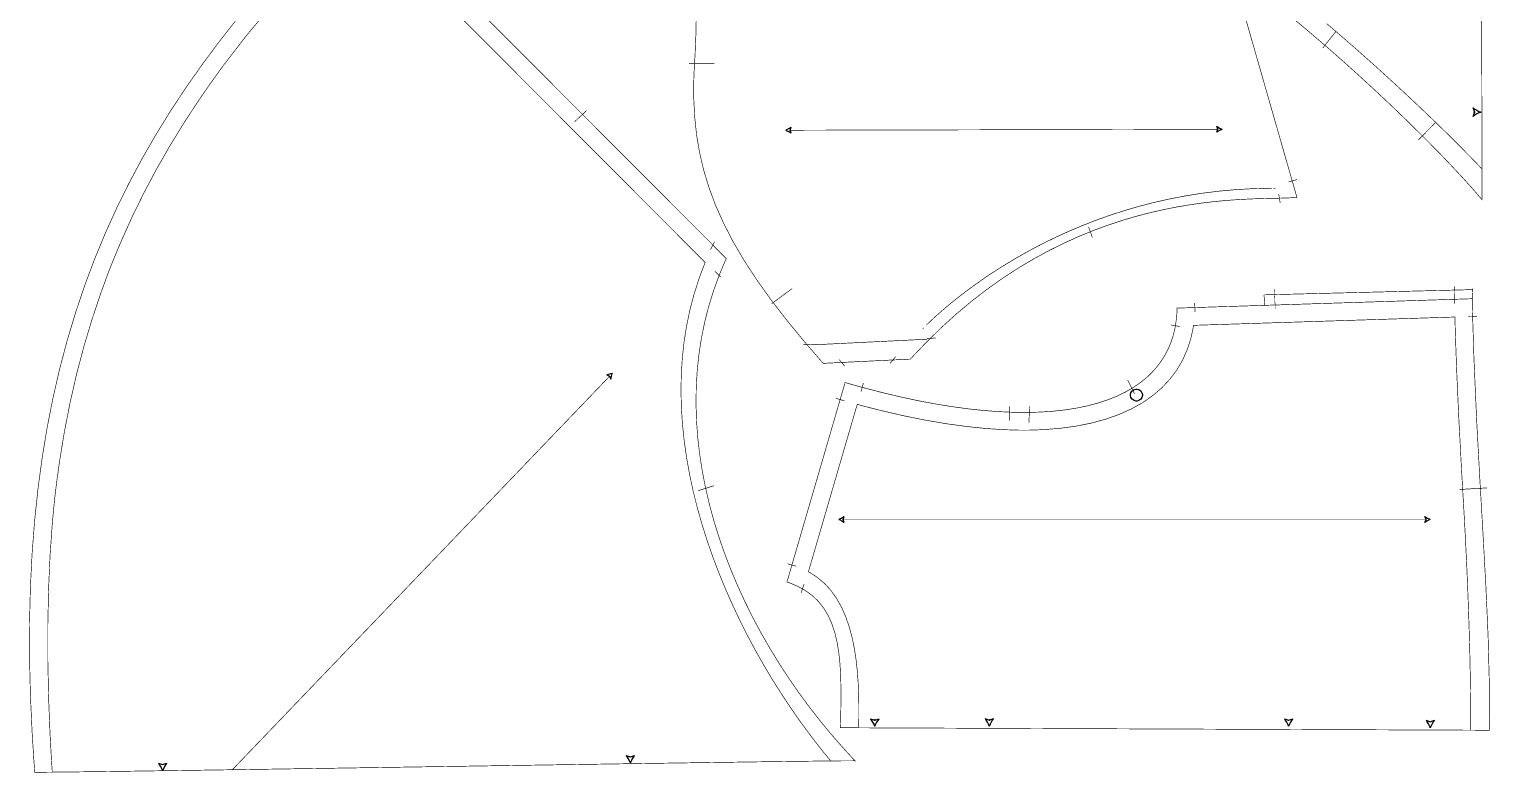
# Model space of a CAD drawing. Extents: x 0.2 to 32.9, y 0.2 to 46.5.
# Drawn here: x 0.33 to 32.78, y 0.25 to 16.76 of the extents above; entities that cross this region are included whole.
import ezdxf

# ---------------------------------------------------------------- set-up
doc = ezdxf.new("R2010")
doc.units = 0
doc.layers.get('0').update_dxf_attribs({"linetype": 'CONTINUOUS'})

msp = doc.modelspace()

# ---------------------------------------------------------------- linework, layer by layer
at = {"color": 250}
for points, const_width in [([(28.4113, 17.0007), (28.7883, 16.6864), (29.1664, 16.3622), (29.5429, 16.0311), (29.9149, 15.6961), (30.2796, 15.3599), (30.6343, 15.0253), (30.9764, 14.6954), (31.3029, 14.3731), (31.6113, 14.0611), (31.8986, 13.7625), (32.1622, 13.4801), (32.3993, 13.2168), (32.5561, 13.0365), (32.6072, 12.9754), (32.5674, 30.9583)], 0.013778), ([(7.62185, 19.8889), (15.8194, 11.6695), (15.78, 11.584), (15.6707, 11.3235), (15.5414, 10.973), (15.4311, 10.6187), (15.3396, 10.2608), (15.2661, 9.89985), (15.2104, 9.53614), (15.1722, 9.17019), (15.151, 8.8024), (15.1463, 8.43321), (15.1578, 8.06299), (15.185, 7.69217), (15.2276, 7.32118), (15.2853, 6.95047), (15.3574, 6.5804), (15.4437, 6.21143), (15.5436, 5.84403), (15.6571, 5.47851), (15.7833, 5.11535), (15.9221, 4.75499), (16.0731, 4.39785), (16.2356, 4.04428), (16.4094, 3.69472), (16.5943, 3.34967), (16.7896, 3.0095), (16.995, 2.67458), (17.21, 2.34538), (17.4343, 2.02235), (17.6674, 1.70589), (17.909, 1.39638), (18.1588, 1.09424), (18.416, 0.799968), (18.6133, 0.584472), (18.6806, 0.513889), (18.6689, 0.519694), (18.6235, 0.515571), (18.4671, 0.515354), (18.2179, 0.51351), (17.8828, 0.509983), (17.4681, 0.505046), (16.9807, 0.498753), (16.4269, 0.491265), (15.8137, 0.482639), (15.1476, 0.47309), (14.4351, 0.462619), (13.683, 0.451497), (12.8978, 0.439671), (12.0862, 0.427408), (11.2548, 0.414768), (10.4102, 0.40191), (9.55903, 0.388889), (8.70796, 0.375922), (7.86356, 0.36301), (7.03256, 0.350424), (6.22151, 0.338108), (5.43701, 0.326335), (4.68576, 0.315158), (3.97439, 0.304742), (3.30946, 0.295139), (2.6976, 0.286567), (2.14551, 0.279025), (1.65978, 0.272786), (1.24702, 0.267796), (0.913846, 0.264324), (0.666938, 0.262424), (0.512858, 0.262261), (0.465278, 0.256944), (0.458333, 0.263889), (0.441624, 0.479764), (0.400282, 1.12804), (0.361654, 1.96821), (0.342176, 2.78532), (0.341851, 3.58008), (0.360514, 4.35325), (0.398004, 5.10563), (0.454318, 5.83794), (0.529243, 6.551), (0.622667, 7.24561), (0.734538, 7.92247), (0.864692, 8.58236), (1.01307, 9.22607), (1.17947, 9.85439), (1.36388, 10.468), (1.56608, 11.0679), (1.78603, 11.6545), (2.0236, 12.2289), (2.27865, 12.7917), (2.55106, 13.3438), (2.84076, 13.8857), (3.14762, 14.4185), (3.47146, 14.9428), (3.81228, 15.4593), (4.16986, 15.969), (4.54417, 16.4725), (4.935, 16.9706)], 0.013778), ([(7.61882, 19.3344), (15.351, 11.5817), (15.3157, 11.4973), (15.2193, 11.24), (15.1071, 10.8931), (15.0137, 10.5416), (14.9389, 10.1858), (14.8818, 9.82622), (14.8421, 9.46349), (14.8192, 9.09804), (14.8124, 8.73036), (14.8214, 8.36094), (14.8456, 7.99024), (14.8843, 7.61882), (14.9372, 7.24707), (15.0038, 6.87554), (15.0833, 6.50478), (15.1754, 6.13519), (15.2796, 5.76731), (15.395, 5.40158), (15.5214, 5.03857), (15.6582, 4.67871), (15.8049, 4.32254), (15.9608, 3.97049), (16.1256, 3.6231), (16.2986, 3.28082), (16.4793, 2.94417), (16.6672, 2.61367), (16.8618, 2.28976), (17.0624, 1.97299), (17.2686, 1.66379), (17.48, 1.36263), (17.6957, 1.0701), (17.9156, 0.786621), (18.0822, 0.580513), (18.1389, 0.512696)], 0.013778), ([(27.1813, 17.6042), (28.4938, 13.0301), (28.4722, 13.0273), (28.4075, 13.0219), (28.3024, 13.0163), (28.179, 13.0125), (28.0385, 13.0094), (27.881, 13.0062), (27.7076, 13.0019), (27.519, 12.9956), (27.3157, 12.9863), (27.0986, 12.9731), (26.8683, 12.9551), (26.6256, 12.9313), (26.371, 12.9008), (26.1054, 12.8626), (25.8296, 12.8158), (25.5442, 12.7596), (25.2499, 12.6928), (24.9474, 12.6146), (24.6374, 12.5242), (24.3206, 12.4204), (23.9978, 12.3025), (23.6696, 12.1693), (23.3368, 12.0201), (23, 11.8538), (22.6601, 11.6697), (22.3178, 11.4666), (21.9736, 11.2437), (21.6283, 10.9999), (21.2826, 10.7345), (20.9374, 10.4465), (20.5932, 10.1348), (20.2507, 9.79861), (19.9939, 9.52903), (19.9108, 9.43696), (17.9735, 9.34272), (17.8636, 9.46593), (17.5404, 9.84088), (17.149, 10.3172), (16.7976, 10.7742), (16.4844, 11.2142), (16.2078, 11.6396), (15.9662, 12.0528), (15.7579, 12.4562), (15.5814, 12.8522), (15.435, 13.2432), (15.3171, 13.6316), (15.226, 14.0199), (15.16, 14.4103), (15.1175, 14.8051), (15.0971, 15.2071), (15.0969, 15.6185), (15.1087, 15.936), (15.1156, 16.0417), (15.1247, 16.1872), (15.1431, 16.6249), (15.1553, 17.2128)], 0.013778), ([(0.847222, 0.263726), (0.833225, 0.467014), (0.79899, 1.07742), (0.76606, 1.89762), (0.748969, 2.71625), (0.748264, 3.52528), (0.764486, 4.31668), (0.798122, 5.08236), (0.849826, 5.81424), (0.899522, 6.33214), (0.920139, 6.50424), (0.940267, 6.67279), (1.01036, 7.17719), (1.11833, 7.83442), (1.24419, 8.47711), (1.38835, 9.10628), (1.55094, 9.7231), (1.73226, 10.3286), (1.93261, 10.9239), (2.09494, 11.3646), (2.15235, 11.5101), (2.20671, 11.6481), (2.37869, 12.0583), (2.62278, 12.599), (2.88514, 13.1331), (3.16635, 13.6617), (3.46674, 14.1856), (3.787, 14.7057), (4.12756, 15.2229), (4.39681, 15.6108), (4.48899, 15.7383), (4.65115, 15.9629), (5.15935, 16.6208), (5.90121, 17.5106)], 0.013778), ([(32.5932, 13.6713), (32.5333, 13.7347), (32.3517, 13.9231), (32.0881, 14.1906), (31.805, 14.4714), (31.505, 14.7629), (31.1908, 15.0626), (30.865, 15.3681), (30.5301, 15.6765), (30.189, 15.9856), (29.844, 16.2926), (29.4981, 16.5951), (29.1535, 16.8907)], 0.013778), ([(29.0694, 16.3472), (29.3681, 16.7222)], 0.013778), ([(14.9899, 16.0031), (15.551, 16.0042)], 0.013778), ([(12.7159, 14.9567), (12.4508, 14.7099)], 0.013778), ([(32.4092, 14.9212), (32.4601, 14.9212)], 0.019681), ([(31.1944, 14.3056), (31.5625, 14.6806)], 0.013778), ([(17.2232, 14.5201), (26.7519, 14.5407)], 0.013778), ([(28.4987, 13.4256), (28.3096, 13.3709)], 0.013778), ([(20.2631, 10.1911), (20.2763, 10.2043), (20.3167, 10.2435), (20.3835, 10.307), (20.4633, 10.3806), (20.5561, 10.4637), (20.6617, 10.5553), (20.78, 10.6547), (20.911, 10.761), (21.0543, 10.8733), (21.21, 10.9909), (21.3779, 11.113), (21.5581, 11.2386), (21.7501, 11.3669), (21.954, 11.4972), (22.1699, 11.6285), (22.3972, 11.7601), (22.6361, 11.8912), (22.8865, 12.0208), (23.1482, 12.1482), (23.4211, 12.2726), (23.7051, 12.393), (24, 12.5087), (24.3058, 12.6189), (24.6222, 12.7227), (24.9494, 12.8192), (25.2871, 12.9077), (25.6351, 12.9874), (25.9935, 13.0572), (26.3618, 13.1166), (26.7404, 13.1646), (27.1288, 13.2004), (27.5271, 13.2231), (27.8331, 13.2316), (27.935, 13.2319)], 0.013889), ([(27.9744, 13.232), (27.9843, 13.232), (28.0106, 13.232), (28.0139, 13.232)], 0.013889), ([(28.1219, 12.9068), (28.0889, 13.1037)], 0.013778), ([(23.8671, 12.3729), (23.9504, 12.1386)], 0.013778), ([(15.5564, 12.046), (15.4682, 11.87)], 0.013778), ([(15.7064, 11.2513), (15.5642, 11.3874)], 0.013778), ([(31.9985, 10.6669), (31.9924, 11.0556)], 0.013778), ([(16.8261, 10.6667), (17.2825, 11.0046)], 0.013778), ([(27.7639, 10.8637), (32.3975, 10.9801)], 0.013778), ([(27.7775, 10.6312), (27.7639, 10.8637)], 0.013778), ([(27.99, 11.0002), (28.0139, 10.5556)], 0.009569), ([(32.3975, 11), (32.3889, 10.7778)], 0.013778), ([(26.23, 10.4836), (26.2237, 10.6803)], 0.013778), ([(32.2992, 10.3817), (32.4958, 10.3866)], 0.013778), ([(18.7592, 1.24843), (18.7606, 1.30892), (18.7632, 1.49046), (18.7636, 1.73882), (18.759, 1.99143), (18.7482, 2.24625), (18.7297, 2.50119), (18.7024, 2.75412), (18.6647, 3.00299), (18.6153, 3.24561), (18.5531, 3.47999), (18.4765, 3.70394), (18.3844, 3.91547), (18.2753, 4.11236), (18.1479, 4.29264), (18.001, 4.45415), (17.8329, 4.59483), (17.6921, 4.68668), (17.6428, 4.71251), (18.7271, 8.43164), (18.8554, 8.3966), (19.2422, 8.29785), (19.7433, 8.18169), (20.2297, 8.08328), (20.7014, 8.00261), (21.1578, 7.93978), (21.5985, 7.89481), (22.0233, 7.86778), (22.3299, 7.85878), (22.4321, 7.85878), (22.5326, 7.85878), (22.8346, 7.86865), (23.2168, 7.89794), (23.5783, 7.9464), (23.9185, 8.01372), (24.2371, 8.09961), (24.5336, 8.20383), (24.8078, 8.32601), (25.059, 8.46593), (25.2869, 8.62321), (25.4914, 8.79764), (25.6715, 8.98887), (25.8274, 9.19661), (25.9581, 9.42062), (26.0636, 9.6606), (26.1433, 9.91618), (26.1871, 10.1189), (26.1969, 10.1871), (32.004, 10.3716), (32.0108, 10.0922), (32.0397, 9.2539), (32.0881, 8.16374), (32.1444, 7.09739), (32.1893, 6.31267), (32.2044, 6.05106), (32.2133, 5.89785), (32.2379, 5.43799), (32.2682, 4.80593), (32.2947, 4.16531), (32.3171, 3.52647), (32.3347, 2.89974), (32.3472, 2.29551), (32.3537, 1.72418), (32.3549, 1.32807), (32.3542, 1.19602)], 0.013778), ([(20.1806, 10.107), (20.1806, 10.107), (20.1874, 10.1143), (20.2032, 10.1308), (20.2076, 10.1354)], 0.013889), ([(25.8929, 10.1606), (25.6992, 10.1952)], 0.013778), ([(17.5324, 9.75461), (17.7639, 9.76389)], 0.013778), ([(17.7639, 9.75461), (20.2737, 9.87875)], 0.013889), ([(20.4694, 9.90864), (20.2737, 9.88797)], 0.013778), ([(18.4497, 9.27869), (18.3232, 9.42958)], 0.013778), ([(19.4549, 9.33979), (19.5804, 9.49138)], 0.013778), ([(13.2341, 9.06494), (4.84765, 0.317546)], 0.013778), ([(18.8114, 8.71474), (18.8631, 8.90468)], 0.013778), ([(24.7361, 8.97222), (24.8889, 8.66667)], 0.013889), ([(18.4426, 8.51113), (18.2536, 8.56625)], 0.013778), ([(22.1111, 8.38889), (22.1111, 8.06944)], 0.013889), ([(22.5556, 8.38889), (22.5417, 8.02778)], 0.013889), ([(15.1957, 6.51389), (15.5439, 6.625)], 0.013778), ([(32.1067, 6.54167), (32.7153, 6.57639)], 0.013778), ([(18.4043, 5.875), (31.3735, 5.875)], 0.013778), ([(17.3714, 4.83653), (17.1824, 4.8916)], 0.013778), ([(17.5467, 4.43722), (17.4797, 4.24593)], 0.013778), ([(19.1181, 1.44439), (19.1181, 1.40104)], 0.019681), ([(21.6607, 1.44667), (21.6607, 1.40332)], 0.019681), ([(28.3096, 1.42893), (28.3096, 1.40142)], 0.019681), ([(31.4567, 1.39556), (31.4567, 1.36806)], 0.019681), ([(13.6875, 0.600151), (13.6875, 0.585992)], 0.019681)]:
    msp.add_lwpolyline(points, dxfattribs=dict(at, const_width=const_width))
for points in [[(32.579, 14.9212), (32.5679, 14.9172), (32.5351, 14.9032), (32.49, 14.8808), (32.4472, 14.8553), (32.4193, 14.8351), (32.4107, 14.8276), (32.4446, 14.9212), (32.4107, 15.0149), (32.4193, 15.0075), (32.4472, 14.9874), (32.49, 14.9618), (32.5351, 14.9394), (32.5679, 14.9254), (32.579, 14.9212)], [(26.8351, 14.5408), (26.8254, 14.5372), (26.7729, 14.5124), (26.725, 14.4817), (26.7175, 14.475), (26.7411, 14.5407), (26.7172, 14.6061), (26.7247, 14.5996), (26.7728, 14.569), (26.8253, 14.5444), (26.8351, 14.5408)], [(17.1401, 14.52), (17.1499, 14.5164), (17.2024, 14.4918), (17.2506, 14.4612), (17.2581, 14.4547), (17.2342, 14.5203), (17.2578, 14.5858), (17.2503, 14.5792), (17.2024, 14.5485), (17.1499, 14.5237), (17.1401, 14.52)], [(13.2917, 9.125), (13.2823, 9.12044), (13.2281, 9.09967), (13.1728, 9.08626), (13.1629, 9.08535), (13.2266, 9.05707), (13.2574, 8.99462), (13.2579, 9.00461), (13.269, 9.06044), (13.2875, 9.11546), (13.2917, 9.125)], [(18.3211, 5.875), (18.3308, 5.87136), (18.3835, 5.84663), (18.4314, 5.81603), (18.4389, 5.80946), (18.4151, 5.875), (18.4389, 5.94054), (18.4314, 5.93397), (18.3835, 5.90338), (18.3308, 5.87864), (18.3211, 5.875)], [(31.4567, 5.875), (31.4468, 5.87136), (31.3943, 5.84663), (31.3464, 5.81603), (31.3389, 5.80946), (31.3626, 5.875), (31.3389, 5.94054), (31.3464, 5.93397), (31.3943, 5.90338), (31.4468, 5.87864), (31.4567, 5.875)], [(19.1181, 1.28228), (19.1139, 1.2934), (19.1, 1.32612), (19.0775, 1.37126), (19.0519, 1.41401), (19.0319, 1.44194), (19.0244, 1.45053), (19.1181, 1.41667), (19.2117, 1.45053), (19.2042, 1.44194), (19.184, 1.41401), (19.1585, 1.37126), (19.1361, 1.32612), (19.1221, 1.2934), (19.1181, 1.28228)], [(21.6607, 1.28451), (21.6565, 1.29563), (21.6426, 1.3284), (21.6201, 1.37353), (21.5946, 1.41624), (21.5746, 1.44422), (21.5671, 1.45281), (21.6607, 1.41889), (21.7543, 1.45281), (21.7468, 1.44422), (21.7267, 1.41624), (21.7011, 1.37353), (21.6788, 1.3284), (21.6647, 1.29563), (21.6607, 1.28451)], [(28.3096, 1.28261), (28.3056, 1.29373), (28.2915, 1.32644), (28.2692, 1.37158), (28.2435, 1.41433), (28.2235, 1.44228), (28.216, 1.45085), (28.3096, 1.41699), (28.4032, 1.45085), (28.3957, 1.44228), (28.3757, 1.41433), (28.3501, 1.37158), (28.3276, 1.32644), (28.3137, 1.29373), (28.3096, 1.28261)], [(31.4567, 1.24924), (31.4525, 1.26036), (31.4385, 1.29308), (31.4161, 1.33822), (31.3906, 1.38097), (31.3706, 1.4089), (31.3631, 1.41749), (31.4567, 1.38363), (31.5503, 1.41749), (31.5428, 1.4089), (31.5226, 1.38097), (31.4971, 1.33822), (31.4747, 1.29308), (31.4607, 1.26036), (31.4567, 1.24924)], [(3.29861, 0.296983), (3.29449, 0.308106), (3.28049, 0.340821), (3.25803, 0.38596), (3.23247, 0.428711), (3.21246, 0.456651), (3.20497, 0.465224), (3.29861, 0.431369), (3.39219, 0.465224), (3.38471, 0.456651), (3.36464, 0.428711), (3.33908, 0.38596), (3.31668, 0.340821), (3.30268, 0.308106), (3.29861, 0.296983)], [(13.6875, 0.467176), (13.6834, 0.478299), (13.6694, 0.511068), (13.6469, 0.556207), (13.6214, 0.598904), (13.6013, 0.626899), (13.5939, 0.635471), (13.6875, 0.601563), (13.7811, 0.635471), (13.7735, 0.626899), (13.7535, 0.598904), (13.728, 0.556207), (13.7056, 0.511068), (13.6916, 0.478299), (13.6875, 0.467176)]]:
    msp.add_lwpolyline(points, close=True, dxfattribs=at)
at = {"color": 250, "const_width": 0.013778}
msp.add_lwpolyline([(17.1667, 4.48611), (17.2207, 4.46843), (17.379, 4.40349), (17.5654, 4.3036), (17.7276, 4.18685), (17.8674, 4.05333), (17.9858, 3.90349), (18.0849, 3.73747), (18.166, 3.55561), (18.2308, 3.35818), (18.281, 3.14546), (18.3179, 2.91764), (18.3433, 2.67507), (18.3589, 2.41797), (18.366, 2.14665), (18.3664, 1.86139), (18.3615, 1.56239), (18.3554, 1.32813), (18.3531, 1.25), (32.766, 1.19444), (32.7714, 1.4496), (32.7686, 2.2155), (32.7404, 3.29351), (32.6896, 4.4254), (32.6244, 5.60775), (32.5535, 6.83746), (32.485, 8.11117), (32.4274, 9.42572), (32.3953, 10.4397), (32.3889, 10.7778), (25.8333, 10.5694), (25.8324, 10.5178), (25.8214, 10.363), (25.7939, 10.1655), (25.7506, 9.97706), (25.6919, 9.79775), (25.6179, 9.62776), (25.5287, 9.46718), (25.4247, 9.31603), (25.306, 9.17449), (25.1725, 9.04264), (25.0247, 8.92057), (24.8626, 8.80838), (24.6864, 8.70617), (24.4961, 8.6141), (24.2922, 8.53217), (24.0747, 8.46056), (23.8438, 8.39931), (23.5994, 8.34864), (23.3422, 8.30849), (23.0719, 8.27908), (22.7889, 8.26042), (22.4933, 8.25271), (22.1853, 8.25603), (21.8649, 8.2704), (21.5325, 8.29601), (21.1882, 8.33296), (20.8321, 8.38129), (20.4646, 8.44114), (20.0854, 8.51258), (19.6951, 8.59581), (19.2936, 8.69081), (18.8814, 8.79775), (18.5637, 8.8859), (18.4583, 8.91667), (17.1667, 4.48611)], close=True, dxfattribs=at)
at = {"color": 0}
msp.add_lwpolyline([(25.0631, 8.63889), (25.0631, 8.62603), (25.0526, 8.58735), (25.0242, 8.54525), (24.9821, 8.51682), (24.9435, 8.5064), (24.9306, 8.5064), (24.9176, 8.5064), (24.879, 8.51682), (24.8368, 8.54525), (24.8085, 8.58735), (24.7981, 8.62603), (24.7981, 8.63889), (24.7981, 8.65181), (24.8085, 8.69049), (24.8368, 8.73258), (24.879, 8.76096), (24.9176, 8.77138), (24.9306, 8.77138), (24.9435, 8.77138), (24.9821, 8.76096), (25.0242, 8.73258), (25.0526, 8.69049), (25.0631, 8.65181), (25.0631, 8.63889)], close=True, dxfattribs=at)

doc.saveas('drawing.dxf')
